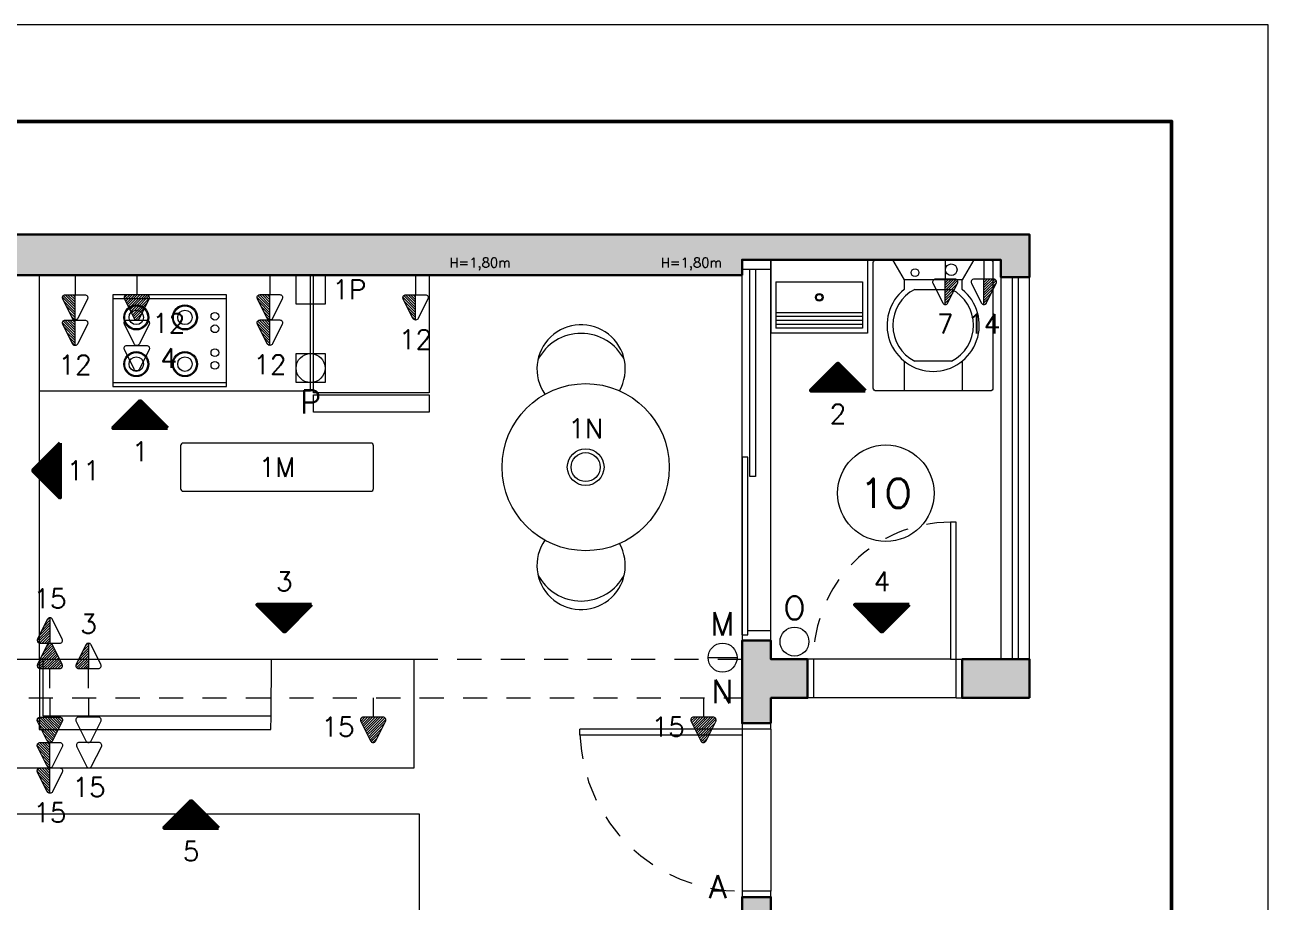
# Model space of a CAD drawing. Extents: x 0 to 175, y -16 to 63.
# Drawn here: x 161.97 to 168.41, y 48.03 to 52.57 of the extents above; entities that cross this region are included whole.
import ezdxf
from ezdxf.enums import TextEntityAlignment as Align

# ---------------------------------------------------------------- set-up
doc = ezdxf.new("R2010")
doc.units = 0
doc.header["$LTSCALE"] = 0.5
doc.header["$MEASUREMENT"] = 0
doc.linetypes.add('HIDDEN', pattern=[0.375, 0.25, -0.125])
doc.layers.get('0').update_dxf_attribs({"linetype": 'CONTINUOUS'})
doc.layers.add('ANT - ANOTAÇÕES', color=210, linetype='CONTINUOUS', plot=False)
doc.layers.add('ARQ - HATCH 01', color=172, linetype='CONTINUOUS', transparency=0.6)
for name, color, linetype, lineweight in [('ARQ - JAN01', 2, 'CONTINUOUS', 20), ('ARQ - PAR01', 172, 'CONTINUOUS', 30), ('ARQ - POR01', 20, 'CONTINUOUS', 20), ('ELE01 - INTER', 100, 'CONTINUOUS', 15), ('ELE01 - INTER TXT', 100, 'CONTINUOUS', 9), ('ELE01 - LAMP', 50, 'CONTINUOUS', 20), ('ELE01 - LAMP TXT', 100, 'CONTINUOUS', 15), ('ELE01 - TOM 127V', 130, 'CONTINUOUS', 15), ('ELE01 - TOM 127V TXT', 130, 'CONTINUOUS', 15), ('ELE01 - TOM 220V TXT', 242, 'CONTINUOUS', 15), ('ELV00 - AUX01', 1, 'CONTINUOUS', 50), ('ELV01 - TXT02', 2, 'CONTINUOUS', 20)]:
    doc.layers.add(name, color=color, linetype=linetype, lineweight=lineweight)
doc.layers.add('ARQ - PISO', color=121, linetype='CONTINUOUS', lineweight=9, transparency=0.45)
doc.layers.add('ARQ01', color=144, linetype='CONTINUOUS', lineweight=9, transparency=0.5)
doc.layers.add('ELE - GERAL', color=50, linetype='CONTINUOUS')
doc.layers.add('MARGEM', color=1, linetype='CONTINUOUS')
doc.styles.add('ROMANS', font='romans.shx')
doc.styles.get("Standard").update_dxf_attribs({"font": 'romans.shx'})
pattern_1 = [(314.9999999999988, (0, 0), (0.006629126073624026, 0.00662912607362374), [])]
pattern_2 = [(45, (0, 0), (-0.006629126073623883, 0.006629126073623883), [])]

# ---------------------------------------------------------------- blocks, each defined once
blk = doc.blocks.new('*U310')
at = {"layer": 'ARQ - HATCH 01'}
h = blk.add_hatch(color=256, dxfattribs=at)
h.dxf.hatch_style = 1
h.paths.add_polyline_path([(2.531792526361556, 5.789666540174508), (2.400000000000005, 5.789798994974873), (2.400000000000005, 5.980000000000004), (2.200000000000017, 5.97999999999999), (2.200000000000017, 5.789999999999992), (2.102917818645934, 5.789999999999992), (2.102917818645934, 5.640000000000001), (2.531792526361556, 5.640000000000001)])
h.paths.add_polyline_path([(2.400000000000005, 7.129999999999981), (2.200000000000017, 7.129999999999981), (2.200000000000017, 6.779999999999995), (2.400000000000005, 6.779999999999995)])
h.paths.add_polyline_path([(12.15000000000001, 0.9882359776091931), (12.15000000000001, 5.780000000000001), (3.432092464206186, 5.789798994974873), (3.432092464206186, 5.639999999999986), (12.00000000000001, 5.639999999999986), (12.00000000000002, 1.13538374244466), (11.30673309611276, 1.13538374244466), (11.30673309611277, 0.9853837424446681), (12.00000000000001, 0.9882359776091931)])
h.paths.add_polyline_path([(9.470000000000013, 4.760000000000005), (8.539732668338658, 4.760000000000005), (8.539732668338644, 4.63000000000001), (9.240000000000009, 4.63000000000001), (9.240000000000009, 1.140000000000001), (8.940000000000012, 1.140000000000001), (8.940000000000012, 0.9882359776092082), (9.926251147672389, 0.9882359776092073), (9.92673309611277, 1.13538374244466), (9.470000000000013, 1.13538374244466)], flags=17)
h.paths.add_polyline_path([(7.700000000000016, 4.63000000000001), (7.739732668338653, 4.63000000000001), (7.739732668338654, 4.760000000000005), (7.570000000000022, 4.760000000000005), (7.570000000000022, 0.1499999999999915), (7.020000000000009, 0.1500000000000057), (7.020000000000024, 1.4210854715202e-14), (7.720000000000027, 1.332267629550188e-14), (7.720000000000027, 0.9882359776092065), (7.950000000000017, 0.9882359776092065), (7.950000000000017, 1.140000000000001), (7.700000000000017, 1.140000000000001)])
h.paths.add_polyline_path([(5.059999999999995, 1.270000000000011), (4.240139389066503, 1.269999999999997), (4.240139389066503, 1.072717872125835), (4.930000000000021, 1.072717872125836), (4.930000000000021, 0), (5.640000000000029, 0), (5.640000000000015, 0.1499999999999915), (5.060000000000016, 0.1499999999999915)])
h.paths.add_polyline_path([(0.2100000000000075, 5.640000000000001), (0.1300000000000092, 5.640000000000001), (0.1300000000000092, 6.97999999999999), (0.2199999999999984, 6.980000000000024), (0.2200000000000126, 7.129999999999995), (0, 7.129999999999995), (-4.440892098500626e-16, 1.072717872125836), (0.7100000000000075, 1.072717872125835), (0.7100000000000075, 1.269999999999996), (0.2100000000000075, 1.269999999999996)])
h.paths.add_polyline_path([(3.080000000000012, 1.269999999999996), (2.414314189844845, 1.269999999999996), (2.200000000000017, 1.269999999999996), (1.700000000000017, 1.269999999999996), (1.700000000000017, 1.072717872125835), (3.080000000000012, 1.074687612045253)])
h.paths.add_polyline_path([(5.060000000000016, 4.837696401779515), (4.935261200635324, 4.837696401779515), (4.935261200635324, 4.197696401779515), (5.060000000000016, 4.197696401779515)], flags=17)
for p, q in [((0.1300000000001761, 6.290000000000064), (0.5100000000000189, 6.28999999999992)), ((0.2450000000002521, 5.815000000000054), (0.2450000000013157, 6.265000000000398)), ((0.2450000000013157, 6.264999999999944), (0.4849999999999215, 6.264999999999835)), ((0.4049999999999943, 6.264999999999856), (0.4050000000002949, 5.814999999999966)), ((0.4249999999999943, 6.26499999999987), (0.4250000000002949, 5.81499999999998)), ((0.4449999999999943, 6.264999999999884), (0.4450000000002949, 5.814999999999994)), ((0.4649999999999943, 6.264999999999898), (0.465000000000295, 5.815000000000008)), ((0.4849999999999215, 6.264999999999835), (0.4850000000002221, 5.814999999999945)), ((0.5100000000000189, 6.28999999999992), (0.5099999999998519, 5.789999999999848)), ((0.2450000000011616, 5.815000000000054), (0.4849999999997674, 5.814999999999945)), ((0.1300000000000092, 5.789999999999992), (0.5099999999993972, 5.789999999999848))]:
    blk.add_line(p, q)
blk.add_lwpolyline([(0.1450000000000093, 6.940203957769246), (0.7950000000000093, 6.940203957769246, -0.414213562373095), (0.8100000000000094, 6.925203957769247), (0.8100000000000094, 6.335203957769246, -0.414213562373095), (0.7950000000000093, 6.320203957769246), (0.1450000000000093, 6.320203957769246, -0.414213562373095), (0.1300000000000092, 6.335203957769246), (0.1300000000000092, 6.925203957769247, -0.414213562373095)], format="xyb", close=True)
for points in [[(0.1300000000000092, 6.840203957769247), (0.2339230484541419, 6.780203957769246)], [(0.2339230484541419, 6.780203957769246), (0.2339230484541419, 6.480203957769247)], [(0.2839230484541417, 6.780203957769246), (0.2839230484541417, 6.780203957769246), (0.2339230484541419, 6.780203957769246)], [(0.6560769515458533, 6.780203957769246), (0.8100000000000094, 6.780203957769246)], [(0.2839230484541417, 6.535022320251064), (0.2839230484541417, 6.725385595287411)], [(0.6560769515458533, 6.725385595287442), (0.6560769515458533, 6.535022320251032)], [(0.1300000000000092, 6.420203957769247), (0.2339230484541419, 6.480203957769247)], [(0.2339230484541419, 6.480203957769247), (0.2839230484541417, 6.480203957769247)], [(0.6560769515458693, 6.480203957769247), (0.8100000000000094, 6.480203957769247)], [(0.810000000000016, 1.999999999999984), (0.810000000000016, 3.404999999999987), (0.2100000000000075, 3.404999999999987)], [(2.494319210602293, 3.199999999999984), (2.199314189844873, 3.201799091288805)], [(0.3329720420447959, 2.970173614226438), (0.3329720420447959, 2.381117698315653)], [(0.7670279579552082, 2.381117698315653), (0.7670279579552082, 2.970173614226438)], [(0.2100000000000075, 1.269999999999996), (2.200000000000017, 1.269999999999996), (2.200000000000017, 1.999999999999984), (0.2100000000000075, 1.999999999999984)]]:
    blk.add_lwpolyline(points)
at = {"linetype": 'HIDDEN'}
for points in [[(2.199314189844873, 3.940000000000001), (2.199314189844873, 5.640000000000001)], [(2.399314189844873, 1.269999999999996), (2.399314189844873, 5.640000000000001)]]:
    blk.add_lwpolyline(points, dxfattribs=at)
for points in [[(0.8197817497762112, 4.020011761847726), (0.8197817497762112, 3.420011761847732), (0.2106858101551548, 3.420011761847732), (0.2106858101551548, 4.020011761847726)], [(0.8297817497762112, 4.020011761847726), (0.9206858101551576, 4.020011761847726), (0.9206858101551576, 3.420011761847732), (0.8297817497762112, 3.420011761847732)], [(2.199314189844873, 3.940000000000001), (2.764314189844845, 3.940000000000001), (2.764314189844845, 1.269999999999996), (2.199314189844873, 1.269999999999996)], [(3.000000000000017, 3.967696401779531), (5.000000000000017, 3.967696401779515), (4.999999999999996, 1.321655521081019), (2.999999999999996, 1.321655521081035)], [(2.494319210602293, 2.019999999999984), (2.200000000000017, 2.019999999999984), (2.200000000000017, 1.999999999999984), (2.494319210602293, 1.999999999999984), (2.564317908924436, 1.999573112186154), (2.564317908924436, 3.199573112186154), (2.494319210602293, 3.199999999999984)], [(0.3129720420447959, 2.381117698315653), (0.7870279579552082, 2.381117698315653), (0.7870279579552082, 2.970173614226438), (0.3129720420447959, 2.970173614226438)]]:
    blk.add_lwpolyline(points, close=True)
for centre, radius in [((0.1819615242270753, 6.724103094171754), 0.03), ((0.196961524227075, 6.536304821366739), 0.02), ((0.3250000000004643, 6.039999999999857), 0.02), ((0.3250000000004643, 6.039999999999857), 0.015), ((1.205000000000014, 4.830005880923864), 0.4329673540756556), ((0.4229720420449232, 2.909159635249067), 0.02), ((0.4879720420449778, 2.909159635249067), 0.02), ((0.6120279579550263, 2.909159635249067), 0.02), ((0.6770279579550809, 2.909159635249067), 0.02), ((0.4289860210224581, 2.754159635248867), 0.065), ((0.4289860210224581, 2.754159635248867), 0.06), ((0.4289860210224581, 2.754159635248867), 0.03749999999999998), ((0.671013978977546, 2.754159635248867), 0.065), ((0.671013978977546, 2.754159635248867), 0.06), ((0.671013978977546, 2.754159635248867), 0.03749999999999998), ((0.4289860210224581, 2.502131677293333), 0.065), ((0.4289860210224581, 2.502131677293333), 0.06), ((0.4289860210224581, 2.502131677293333), 0.03749999999999998), ((0.6710139789773186, 2.502131677293561), 0.065), ((0.6710139789773186, 2.502131677293561), 0.06), ((0.6710139789773186, 2.502131677293561), 0.03749999999999998)]:
    blk.add_circle(centre, radius)
for centre, radius, start, end in [((0.4700000000000055, 6.630203957769237), 0.2390075979892661, 218.8729162168105, 141.1270837831895), ((0.4700000000000055, 6.630203957769237), 0.2090075979892661, 27.09054375819735, 152.9094562418123), ((0.4700000000000055, 6.630203957769237), 0.2090075979892661, 207.0905437581877, 332.9094562418027), ((0.6958647577507422, 4.806430258756478), 0.2289926255824639, 60.34553310552258, 304.956867276014), ((0.7633714500719055, 4.806430258756478), 0.2516758245852571, 117.0640468883981, 242.9359531116019), ((1.714135242249286, 4.806430258756478), 0.2289926255824639, 235.043132723986, 119.6544668944774), ((1.646628549928123, 4.806430258756478), 0.2516758245852571, 297.0640468883981, 62.93595311160195)]:
    blk.add_arc(centre, radius, start, end)
at = {"layer": 'ARQ - JAN01'}
blk.add_lwpolyline([(2.200000000000017, 6.97999999999999), (2.200000000000017, 7.129999999999981), (0.2200000000000126, 7.129999999999981), (0.2199999999999984, 6.97999999999999)], close=True, dxfattribs=at)
for points in [[(0.2199999999999984, 7.069999999999992), (2.200000000000017, 7.069999999999992)], [(0.2199999999999984, 7.039999999999993), (2.200000000000017, 7.039999999999993)]]:
    blk.add_lwpolyline(points, dxfattribs=at)
at = {"layer": 'ARQ - PAR01'}
for points in [[(0.2100000000000075, 5.640000000000001), (0.1300000000000092, 5.640000000000001), (0.1300000000000092, 6.97999999999999), (0.2199999999999984, 6.980000000000024), (0.2200000000000126, 7.129999999999995), (0, 7.129999999999995), (-4.440892098500626e-16, 1.072717872125836), (0.7100000000000075, 1.072717872125835), (0.7100000000000075, 1.269999999999996), (0.2100000000000075, 1.269999999999996)], [(2.531792526361556, 5.789666540174508), (2.400000000000005, 5.789798994974873), (2.400000000000005, 5.980000000000004), (2.200000000000017, 5.97999999999999), (2.200000000000017, 5.789999999999992), (2.102917818645934, 5.789999999999992), (2.102917818645934, 5.640000000000001), (2.531792526361556, 5.640000000000001)]]:
    blk.add_lwpolyline(points, close=True, dxfattribs=at)
for points in [[(2.400000000000005, 7.129999999999981), (2.200000000000017, 7.129999999999981), (2.200000000000017, 6.779999999999995), (2.400000000000005, 6.779999999999995), (2.400000000000005, 7.129999999999981)], [(12.15000000000001, 0.9882359776091931), (12.15000000000001, 5.780000000000001), (3.432092464206186, 5.789798994974873), (3.432092464206186, 5.639999999999986), (12.00000000000001, 5.639999999999986), (12.00000000000002, 1.13538374244466), (11.30673309611276, 1.13538374244466), (11.30673309611277, 0.9853837424446681), (12.00000000000001, 0.9882359776091931), (12.15000000000001, 0.9882359776091931)]]:
    blk.add_lwpolyline(points, dxfattribs=at)
at = {"layer": 'ARQ - PISO'}
for p, q in [((2.200000000000017, 6.719999999999993), (2.200000000000017, 6.009999999999991)), ((2.400000000000005, 6.749999999999994), (2.400000000000005, 6.009999999999991)), ((2.052917818645937, 5.789999999999992), (0.1800000000000064, 5.789999999999992)), ((2.561942914540722, 5.789636238276827), (3.401942914540719, 5.789636238276903)), ((2.072917818645933, 5.640000000000001), (0.2100000000000075, 5.640000000000001)), ((2.561792526361557, 5.639999999999986), (3.401942914540733, 5.639999999999986))]:
    blk.add_line(p, q, dxfattribs=at)
at = {"layer": 'ARQ - POR01'}
for p, q in [((2.200000000000017, 6.719999999999993), (2.200000000000017, 6.779999999999995)), ((2.400000000000005, 6.749999999999994), (2.400000000000005, 6.779999999999995)), ((2.400000000000005, 6.749999999999994), (1.490000000000015, 6.749999999999994)), ((1.490000000000015, 6.749999999999994), (1.490000000000015, 6.719999999999993)), ((1.490000000000015, 6.719999999999993), (2.200000000000017, 6.719999999999993)), ((2.200000000000017, 6.009999999999991), (2.200000000000017, 5.97999999999999)), ((2.200000000000017, 6.009999999999991), (2.400000000000005, 6.009999999999991)), ((2.400000000000005, 6.009999999999991), (2.400000000000005, 5.97999999999999)), ((0.1800000000000064, 5.789999999999992), (0.1300000000000092, 5.789999999999992)), ((0.1300000000000092, 5.789999999999992), (0.1300000000000092, 5.640000000000001)), ((0.1800000000000064, 5.640000000000001), (0.1800000000000064, 5.789999999999992)), ((2.102917818645934, 5.789999999999992), (2.052917818645937, 5.789999999999992)), ((2.052917818645937, 5.789999999999992), (2.052917818645937, 5.669999999999987)), ((2.561942914540722, 5.789636238276827), (2.531792526361556, 5.789666540174508)), ((2.561942914540722, 5.789636238276827), (2.562308573437205, 4.800007975830306)), ((3.432092464206186, 5.789798994974873), (3.401942914540719, 5.789636238276827)), ((3.401942914540719, 5.789636238276827), (3.401942914540733, 5.639999999999986)), ((0.1800000000000064, 5.709999999999994), (1.252917818645926, 5.709999999999994)), ((1.252917818645926, 5.679999999999993), (0.1800000000000064, 5.679999999999993)), ((2.072917818645933, 5.669999999999987), (1.152917818645931, 5.669999999999987)), ((1.152917818645931, 5.669999999999987), (1.152917818645931, 5.640000000000001)), ((1.252917818645926, 5.709999999999994), (1.252917818645926, 5.679999999999993)), ((2.072917818645933, 5.640000000000001), (2.072917818645933, 5.669999999999987)), ((0.1300000000000092, 5.640000000000001), (0.1800000000000064, 5.640000000000001)), ((1.152917818645931, 5.640000000000001), (2.102917818645934, 5.640000000000001)), ((2.072917818645933, 5.640000000000001), (2.072917818645933, 5.640000000000001)), ((2.531792526361556, 5.639999999999986), (2.591792526361558, 5.640000000000001)), ((2.592308558286085, 4.799977825091766), (2.591792511210437, 5.63996984926146)), ((3.401942914540733, 5.639999999999986), (3.431942914540735, 5.639999999999986)), ((2.592308558286085, 4.799977825091767), (2.562308573437205, 4.800007975830306))]:
    blk.add_line(p, q, dxfattribs=at)
at = {"layer": 'ARQ - POR01', "linetype": 'HIDDEN', "lineweight": 9}
for centre, radius, start, end in [((2.200000000000017, 6.719999999999993), 0.7100000000000017, 180, 270), ((2.561792526361557, 5.639999999999993), 0.8401503881791763, 272.081543412443, 359.9999999999996)]:
    blk.add_arc(centre, radius, start, end, dxfattribs=at)
blk = doc.blocks.new('*U145')
at = {"lineweight": 9}
h = blk.add_hatch(dxfattribs=at)
h.set_pattern_fill('ANSI31', color=256, scale=0.075, angle=-90.00000000000124)
h.set_pattern_definition(pattern_1)
h.paths.add_polyline_path([(-5.004641653690577e-15, -0.2322792761513788, -0.2840790438404123), (-0.013416407864956, -0.2239874800839073), (-0.06414589803358542, -0.122528499746643, -0.5575365158350513), (-0.05072949016846345, -0.1008202958139453), (-2.17323519046193e-15, -0.1008202958139464)])
blk.add_line((-5.003774291952589e-15, -0.2322792761513788), (-2.171500466985953e-15, -0.1008202958139464))
blk.add_lwpolyline([(0, 0), (-2.171500466985953e-15, -0.1008202958139464)])
blk.add_lwpolyline([(0.06414589803374769, -0.1225284997464471), (0.01341640786499391, -0.2239874800839492, -0.6180339887498951), (-0.01341640786500355, -0.2239874800839486), (-0.06414589803375295, -0.1225284997464443, -0.5575365158350511), (-0.05072949016875373, -0.1008202958139453), (0.05072949016874941, -0.1008202958139475, -0.5575365158350514)], format="xyb", close=True)
blk = doc.blocks.new('*U169')
blk.add_lwpolyline([(0.06414589803374758, -0.1225284997464472), (0.01341640786499371, -0.2239874800839492, -0.6180339887498951), (-0.01341640786500375, -0.2239874800839486), (-0.06414589803375306, -0.1225284997464443, -0.5575365158350511), (-0.05072949016875383, -0.1008202958139452), (0.05072949016874932, -0.1008202958139475, -0.5575365158350514)], format="xyb", close=True)
blk = doc.blocks.new('*U147')
at = {"lineweight": 9}
h = blk.add_hatch(dxfattribs=at)
h.set_pattern_fill('ANSI31', color=256, scale=0.075, angle=-90.00000000000124)
h.set_pattern_definition(pattern_1)
h.paths.add_polyline_path([(-4.996003610813204e-15, -0.2322792761513788, -0.2840790438404123), (-0.01341640786495601, -0.2239874800839073), (-0.06414589803358539, -0.122528499746643, -0.5575365158350513), (-0.05072949016846345, -0.1008202958139452), (-2.164934898019055e-15, -0.1008202958139464)])
blk.add_line((-4.996003610813204e-15, -0.2322792761513788), (-2.164934898019055e-15, -0.1008202958139464))
blk.add_lwpolyline([(0.0641458980337477, -0.1225284997464471), (0.0134164078649939, -0.2239874800839492, -0.6180339887498951), (-0.01341640786500356, -0.2239874800839486), (-0.06414589803375292, -0.1225284997464443, -0.5575365158350511), (-0.05072949016875372, -0.1008202958139452), (0.05072949016874942, -0.1008202958139475, -0.5575365158350514)], format="xyb", close=True)
blk = doc.blocks.new('*U170')
blk.add_lwpolyline([(0.0641458980337477, -0.1225284997464471), (0.01341640786499393, -0.2239874800839492, -0.6180339887498951), (-0.01341640786500353, -0.2239874800839486), (-0.06414589803375292, -0.1225284997464443, -0.5575365158350511), (-0.05072949016875372, -0.1008202958139452), (0.05072949016874939, -0.1008202958139475, -0.5575365158350514)], format="xyb", close=True)
blk = doc.blocks.new('*U150')
at = {"lineweight": 9}
h = blk.add_hatch(dxfattribs=at)
h.set_pattern_fill('ANSI31', color=256, scale=0.075, angle=-90.00000000000124)
h.set_pattern_definition(pattern_1)
h.paths.add_polyline_path([(-4.996003610813204e-15, -0.2322792761513788, -0.2840790438404123), (-0.01341640786495601, -0.2239874800839073), (-0.06414589803358539, -0.122528499746643, -0.5575365158350513), (-0.05072949016846345, -0.1008202958139452), (-2.164934898019055e-15, -0.1008202958139464)])
blk.add_line((-4.996003610813204e-15, -0.2322792761513788), (-2.164934898019055e-15, -0.1008202958139464))
blk.add_lwpolyline([(0.06414589803374769, -0.1225284997464471), (0.0134164078649939, -0.2239874800839492, -0.6180339887498951), (-0.01341640786500356, -0.2239874800839486), (-0.06414589803375292, -0.1225284997464443, -0.5575365158350511), (-0.05072949016875372, -0.1008202958139452), (0.05072949016874942, -0.1008202958139475, -0.5575365158350514)], format="xyb", close=True)
blk = doc.blocks.new('*U181')
at = {"lineweight": 9}
h = blk.add_hatch(dxfattribs=at)
h.set_pattern_fill('ANSI31', color=256, scale=0.075, angle=-90.00000000000124)
h.set_pattern_definition(pattern_1)
h.paths.add_polyline_path([(-5.004641653690577e-15, -0.2322792761513788, -0.2840790438404123), (-0.013416407864956, -0.2239874800839073), (-0.06414589803358542, -0.122528499746643, -0.5575365158350513), (-0.05072949016846345, -0.1008202958139453), (-2.17323519046193e-15, -0.1008202958139464)])
blk.add_line((-5.003774291952589e-15, -0.2322792761513788), (-2.171500466985953e-15, -0.1008202958139464))
blk.add_lwpolyline([(0.06414589803374769, -0.1225284997464471), (0.01341640786499391, -0.2239874800839492, -0.6180339887498951), (-0.01341640786500355, -0.2239874800839486), (-0.06414589803375295, -0.1225284997464443, -0.5575365158350511), (-0.05072949016875373, -0.1008202958139453), (0.05072949016874941, -0.1008202958139475, -0.5575365158350514)], format="xyb", close=True)
blk = doc.blocks.new('*U142')
at = {"lineweight": 9}
h = blk.add_hatch(dxfattribs=at)
h.set_pattern_fill('ANSI31', color=256, scale=0.075)
h.set_pattern_definition([(44.99999999999999, (0, 0), (-0.006629126073623883, 0.006629126073623883), [])])
h.paths.add_polyline_path([(0.2322792761513792, 0, -0.2840790438404123), (0.2239874800839079, -0.01341640786495191), (0.122528499746644, -0.06414589803358339, -0.5575365158350513), (0.1008202958139464, -0.05072949016846096), (0.1008202958139464, 0)])
blk.add_line((0.2322792761513792, 0), (0.1008202958139464, 0))
blk.add_lwpolyline([(0.122528499746446, 0.06414589803375037), (0.2239874800839488, 0.01341640786499809, -0.6180339887498951), (0.2239874800839488, -0.01341640786499809), (0.122528499746446, -0.06414589803375037, -0.5575365158350511), (0.1008202958139464, -0.05072949016875228), (0.1008202958139464, 0.05072949016875228, -0.5575365158350514)], format="xyb", close=True)
blk.add_lwpolyline([(0, 0), (0.1008202958139464, 0)])
blk = doc.blocks.new('*U149')
at = {"lineweight": 9}
h = blk.add_hatch(dxfattribs=at)
h.set_pattern_fill('ANSI31', color=256, scale=0.075, angle=-90.00000000000124)
h.set_pattern_definition(pattern_1)
h.paths.add_polyline_path([(-5.004641653690577e-15, -0.2322792761513788, -0.2840790438404123), (-0.013416407864956, -0.2239874800839073), (-0.06414589803358542, -0.122528499746643, -0.5575365158350513), (-0.05072949016846345, -0.1008202958139453), (-2.17323519046193e-15, -0.1008202958139464)])
h = blk.add_hatch(dxfattribs=at)
h.set_pattern_fill('ANSI31', color=256, scale=0.075, angle=-90.00000000000124)
h.set_pattern_definition(pattern_1)
h.paths.add_polyline_path([(-5.002215476440282e-15, -0.2322792761513788, 0.2840790438404123), (0.01341640786494635, -0.2239874800839079), (0.06414589803358015, -0.1225284997466458, 0.5575365158350513), (0.0507294901684591, -0.1008202958139475), (-2.170809013211634e-15, -0.1008202958139464)])
blk.add_lwpolyline([(0, 0), (-2.171500466985953e-15, -0.1008202958139464)])
blk.add_lwpolyline([(0.06414589803374769, -0.1225284997464471), (0.01341640786499391, -0.2239874800839492, -0.6180339887498951), (-0.01341640786500355, -0.2239874800839486), (-0.06414589803375295, -0.1225284997464443, -0.5575365158350511), (-0.05072949016875373, -0.1008202958139453), (0.05072949016874941, -0.1008202958139475, -0.5575365158350514)], format="xyb", close=True)
blk = doc.blocks.new('*U163')
at = {"lineweight": 9}
h = blk.add_hatch(dxfattribs=at)
h.set_pattern_fill('ANSI31', color=256, scale=0.075)
h.set_pattern_definition(pattern_2)
h.paths.add_polyline_path([(0.2322792761513788, 0, -0.2840790438404123), (0.2239874800839076, -0.01341640786495117), (0.1225284997466444, -0.06414589803358278, -0.5575365158350513), (0.1008202958139464, -0.05072949016846127), (0.1008202958139464, 0)])
blk.add_line((0.2322792761513788, 0), (0.1008202958139464, 0))
blk.add_lwpolyline([(0.1225284997464457, 0.06414589803375031), (0.2239874800839489, 0.01341640786499873, -0.6180339887498951), (0.2239874800839489, -0.01341640786499873), (0.1225284997464457, -0.06414589803375031, -0.5575365158350511), (0.1008202958139464, -0.05072949016875156), (0.1008202958139464, 0.05072949016875158, -0.5575365158350514)], format="xyb", close=True)
blk.add_lwpolyline([(0, 0), (0.1008202958139464, 0)])
blk = doc.blocks.new('*U177')
at = {"lineweight": 9}
h = blk.add_hatch(dxfattribs=at)
h.set_pattern_fill('ANSI31', color=256, scale=0.075)
h.set_pattern_definition(pattern_2)
h.paths.add_polyline_path([(0.2322792761513788, 0, 0.2840790438404123), (0.2239874800839076, 0.01341640786495119), (0.1225284997466444, 0.06414589803358278, 0.5575365158350513), (0.1008202958139464, 0.05072949016846129), (0.1008202958139464, 0)])
h = blk.add_hatch(dxfattribs=at)
h.set_pattern_fill('ANSI31', color=256, scale=0.075)
h.set_pattern_definition(pattern_2)
h.paths.add_polyline_path([(0.2322792761513788, 0, -0.2840790438404123), (0.2239874800839076, -0.01341640786495119), (0.1225284997466444, -0.06414589803358278, -0.5575365158350513), (0.1008202958139464, -0.05072949016846129), (0.1008202958139464, 0)])
blk.add_lwpolyline([(0.1225284997464458, 0.06414589803375031), (0.2239874800839489, 0.01341640786499873, -0.6180339887498951), (0.2239874800839489, -0.01341640786499873), (0.1225284997464457, -0.06414589803375031, -0.5575365158350511), (0.1008202958139464, -0.05072949016875156), (0.1008202958139464, 0.05072949016875161, -0.5575365158350514)], format="xyb", close=True)
blk.add_lwpolyline([(0, 0), (0.1008202958139464, 0)])
blk = doc.blocks.new('*U228')
at = {"lineweight": 9}
h = blk.add_hatch(dxfattribs=at)
h.set_pattern_fill('ANSI31', color=256, scale=0.075)
h.set_pattern_definition(pattern_2)
h.paths.add_polyline_path([(0.2322792761513788, 0, -0.2840790438404123), (0.2239874800839076, -0.01341640786495119), (0.1225284997466444, -0.06414589803358278, -0.5575365158350513), (0.1008202958139464, -0.05072949016846129), (0.1008202958139464, 0)])
blk.add_line((0.2322792761513788, 0), (0.1008202958139464, 0))
blk.add_lwpolyline([(0.1225284997464458, 0.06414589803375031), (0.2239874800839489, 0.01341640786499873, -0.6180339887498951), (0.2239874800839489, -0.01341640786499873), (0.1225284997464457, -0.06414589803375031, -0.5575365158350511), (0.1008202958139464, -0.05072949016875156), (0.1008202958139464, 0.05072949016875161, -0.5575365158350514)], format="xyb", close=True)
blk = doc.blocks.new('*U180')
at = {"lineweight": 9}
h = blk.add_hatch(dxfattribs=at)
h.set_pattern_fill('ANSI31', color=256, scale=0.075, angle=-90.00000000000124)
h.set_pattern_definition(pattern_1)
h.paths.add_polyline_path([(-4.996003610813204e-15, -0.2322792761513788, -0.2840790438404123), (-0.01341640786495601, -0.2239874800839073), (-0.06414589803358542, -0.122528499746643, -0.5575365158350513), (-0.05072949016846345, -0.1008202958139453), (-2.164934898019055e-15, -0.1008202958139464)])
h = blk.add_hatch(dxfattribs=at)
h.set_pattern_fill('ANSI31', color=256, scale=0.075, angle=-90.00000000000124)
h.set_pattern_definition(pattern_1)
h.paths.add_polyline_path([(-4.996003610813204e-15, -0.2322792761513788, 0.2840790438404123), (0.01341640786494636, -0.2239874800839079), (0.06414589803358015, -0.1225284997466458, 0.5575365158350513), (0.0507294901684591, -0.1008202958139475), (-2.164934898019055e-15, -0.1008202958139464)])
blk.add_lwpolyline([(0, 0), (-2.164934898019055e-15, -0.1008202958139464)])
blk.add_lwpolyline([(0.06414589803374769, -0.1225284997464471), (0.0134164078649939, -0.2239874800839492, -0.6180339887498951), (-0.01341640786500356, -0.2239874800839486), (-0.06414589803375295, -0.1225284997464443, -0.5575365158350511), (-0.05072949016875372, -0.1008202958139453), (0.05072949016874942, -0.1008202958139475, -0.5575365158350514)], format="xyb", close=True)
blk = doc.blocks.new('*U151')
blk.add_lwpolyline([(0.0641458980337477, -0.1225284997464471), (0.0134164078649939, -0.2239874800839492, -0.6180339887498951), (-0.01341640786500356, -0.2239874800839486), (-0.06414589803375292, -0.1225284997464443, -0.5575365158350511), (-0.05072949016875372, -0.1008202958139452), (0.05072949016874942, -0.1008202958139475, -0.5575365158350514)], format="xyb", close=True)
blk = doc.blocks.new('*U152')
blk.add_lwpolyline([(0, 0), (-2.171500466985953e-15, -0.1008202958139464)])
blk.add_lwpolyline([(0.06414589803374769, -0.1225284997464471), (0.01341640786499391, -0.2239874800839492, -0.6180339887498951), (-0.01341640786500355, -0.2239874800839486), (-0.06414589803375295, -0.1225284997464443, -0.5575365158350511), (-0.05072949016875373, -0.1008202958139453), (0.05072949016874941, -0.1008202958139475, -0.5575365158350514)], format="xyb", close=True)
blk = doc.blocks.new('*U308')
at = {"layer": 'ELE01 - INTER'}
blk.add_line((4.391577729077705, -2.191814189844849), (4.54157772907771, -2.191814189844849), dxfattribs=at)
blk.add_lwpolyline([(2.407282127874151, -0.616643909095305), (2.407282127874151, -0.7666439090953048), (2.257282127874152, -0.7666439090953048), (2.257282127874152, -0.6166439090953049)], close=True, dxfattribs=at)
for centre, radius in [((2.332282127874151, -0.6916439090953048), 0.07500000000000001), ((4.839075794733446, -2.108782538734587), 0.07500000000000001), ((4.466577729077705, -2.191814189844849), 0.075)]:
    blk.add_circle(centre, radius, dxfattribs=at)
at = {"layer": 'ELE01 - LAMP'}
blk.add_lwpolyline([(2.407282127874151, -0.2100000000000082), (2.407282127874151, -0.3600000000000081), (2.257282127874152, -0.3600000000000081), (2.257282127874152, -0.2100000000000081)], close=True, dxfattribs=at)
blk.add_lwpolyline([(1.673291109952301, -1.330000000003495), (2.643291109952301, -1.330000000003522, 0.4142135623731034), (2.658291109952302, -1.315000000003522), (2.658291109952302, -1.095000000003494, 0.414213562373095), (2.643291109952302, -1.080000000003494), (1.673291109952302, -1.080000000003494, 0.414213562373095), (1.658291109952302, -1.095000000003494), (1.658291109952302, -1.315000000003495, 0.4142135623730867)], format="xyb", close=True, dxfattribs=at)
for centre, radius in [((5.312282127874155, -1.340000000000003), 0.2499999999999997), ((3.757288008798028, -1.204657094922439), 0.095), ((3.757288008798028, -1.204657094922439), 0.075)]:
    blk.add_circle(centre, radius, dxfattribs=at)
at = {"layer": 'ARQ01', "rotation": 270}
blk.add_blockref('*U310', (-1.072717872125835, 0), dxfattribs=at)
at = {"layer": 'ELE01 - TOM 127V', "xscale": -1}
for name, p, rotation in [('*U142', (5.620168661029123, -0.1299735516923448), 90), ('*U142', (5.820168648170284, -0.1299471033846807), 90), ('*U228', (0.9817801770795427, -2.217855209507439), 270), ('*U177', (0.9817801770795427, -2.349314189844871), 270), ('*U163', (1.181780177079543, -2.349314189844876), 270), ('*U152', (1.181780177079542, -2.39931418984488), 359.9999999999975), ('*U151', (1.184628273855784, -2.530500299731308), 359.9999999999975)]:
    blk.add_blockref(name, p, dxfattribs=dict(at, rotation=rotation))
at = {"layer": 'ELE01 - TOM 127V'}
for name, p in [('*U145', (1.112323186591908, -0.2106858101552831)), ('*U145', (2.121354956009611, -0.210000000000008)), ('*U145', (2.87613234613633, -0.2106858101552831)), ('*U147', (1.112323186591908, -0.3421447904927248)), ('*U169', (1.431691226539606, -0.3421447904927142)), ('*U147', (2.121354956009611, -0.3414589803374355)), ('*U180', (0.9817801770795427, -2.399314189844876)), ('*U181', (0.9817801770795427, -2.530773170182308)), ('*U150', (0.9817801770795427, -2.662232150519722))]:
    blk.add_blockref(name, p, dxfattribs=at)
at = {"layer": 'ELE01 - TOM 127V', "xscale": -1}
for p in [(1.431691226539598, -0.2106858101552831), (2.656428352246476, -2.399314189844874), (4.367282127874165, -2.399314189844874)]:
    blk.add_blockref('*U149', p, dxfattribs=at)
at = {"layer": 'ELE01 - TOM 220V TXT'}
blk.add_blockref('*U170', (1.431691226539598, -0.4736037708301453), dxfattribs=at)
at = {"layer": 'ANT - ANOTAÇÕES'}
for p in [(3.209870619726573, -0.1850000000000165), (4.304705350813364, -0.1850000000000165)]:
    blk.add_text('H=1,80m', height=0.05, dxfattribs=at).set_placement(p, align=Align.BOTTOM_CENTER)
at = {"layer": 'ELE01 - INTER TXT', "char_height": 0.12, "attachment_point": 5}
for s, insert in [('P', (2.332282127874151, -0.8666439090953162)), ('O', (4.839075794733446, -1.933782538734576)), ('M', (4.466577729077691, -2.016814189844837)), ('N', (4.466577729077691, -2.36681418984486)), ('A', (4.442282127874164, -3.378317070083686))]:
    blk.add_mtext_dynamic_manual_height_columns(s, width=0.048591202407124, gutter_width=12.5, heights=[0], dxfattribs=dict(at, insert=insert))
at = {"layer": 'ELE01 - LAMP TXT', "style": 'ROMANS'}
for s, height, p in [('1M', 0.1, (2.158291109952941, -1.205000000003238)), ('1O', 0.15, (5.312282127874155, -1.340000000000003))]:
    blk.add_text(s, height=height, dxfattribs=at).set_placement(p, align=Align.MIDDLE_CENTER)
at = {"layer": 'ELE01 - LAMP TXT', "char_height": 0.1, "attachment_point": 5, "style": 'ROMANS'}
for s, insert in [('1P', (2.532282127874169, -0.285000000000009)), ('1N', (3.757288008798028, -1.004657094922422))]:
    blk.add_mtext_dynamic_manual_height_columns(s, width=0.048591202407124, gutter_width=12.5, heights=[0], dxfattribs=dict(at, insert=insert))
at = {"layer": 'ELE01 - TOM 127V TXT', "char_height": 0.1, "attachment_point": 5}
for s, insert in [('12', (1.597228733555326, -0.4592389173110689)), ('7', (5.619784694723375, -0.4622528278437272)), ('14', (5.819784681864537, -0.4622263795360632)), ('12', (2.87613234613633, -0.5429650863066655)), ('12', (1.112323186591908, -0.6744240666441073)), ('12', (2.121354956009611, -0.6737382564888179)), ('15', (0.9821641433852937, -1.885575933356056)), ('3', (1.182164143385293, -2.017034913693494)), ('15', (2.474233047920493, -2.549398161670259)), ('15', (4.185086823548181, -2.549398161670259)), ('15', (1.18462827385577, -2.862779575882676)), ('15', (0.9817801770795427, -2.994511426671085))]:
    blk.add_mtext_dynamic_manual_height_columns(s, width=0.048591202407124, gutter_width=12.5, heights=[0], dxfattribs=dict(at, insert=insert))
at = {"layer": 'ELE01 - TOM 220V TXT', "insert": (1.597420716708193, -0.6401535568128089), "char_height": 0.1, "attachment_point": 5}
blk.add_mtext_dynamic_manual_height_columns('4', width=0.048591202407124, gutter_width=12.5, heights=[0], dxfattribs=at)
blk = doc.blocks.new('*U221')
at = {"layer": 'ELV00 - AUX01'}
blk.add_lwpolyline([(0.1414213562373069, -0.04714045207910308), (4.766226963449732e-15, 0.09428090415820616), (-0.1414213562373116, -0.04714045207910308)], close=True, dxfattribs=at)
for points in [[(0.1087436867076445, -0.02860491817317043), (0.003535533905937033, 0.07660323462854239, 0.4142135623730948), (-0.003535533905928452, 0.07660323462854254), (-0.1087436867076465, -0.02860491817317027, 0.6681786379193075), (-0.1052081528017139, -0.03714045207910308), (0.1052081528017117, -0.03714045207910308, 0.6681786379192894)], [(0.08460155108391448, -0.01860491817317045), (0.003535533905936672, 0.06246109900481144, 0.4142135623730949), (-0.003535533905928796, 0.06246109900481162), (-0.0846015510839148, -0.01860491817317032, 0.668178637919308), (-0.08106601717798215, -0.02714045207910312), (0.08106601717798165, -0.02714045207910308, 0.6681786379192899)], [(0.06045941546018444, -0.008604918173170476), (0.003535533905936326, 0.04831896338108051, 0.4142135623730951), (-0.003535533905929136, 0.04831896338108069), (-0.06045941546018298, -0.00860491817317032, 0.6681786379193079), (-0.05692388155425034, -0.01714045207910313), (0.05692388155425161, -0.01714045207910311, 0.6681786379192898)], [(0.03631727983645437, 0.001395081826829511), (0.003535533905935972, 0.03417682775734956, 0.4142135623730951), (-0.003535533905929492, 0.03417682775734974), (-0.03631727983645119, 0.001395081826829683, 0.6681786379193079), (-0.03278174593051855, -0.007140452079103134), (0.03278174593052156, -0.007140452079103122, 0.6681786379192898)], [(0.01217514421272429, 0.01139508182682951), (0.003535533905935611, 0.02003469213361862, 0.414213562373095), (-0.003535533905929851, 0.0200346921336188), (-0.0121751442127194, 0.01139508182682968, 0.6681786379193079), (-0.008639610306786753, 0.002859547920896867), (0.008639610306791471, 0.00285954792089687, 0.6681786379192899)]]:
    blk.add_lwpolyline(points, format="xyb", close=True, dxfattribs=at)
at = {"layer": 'ELV01 - TXT02', "style": 'ROMANS'}
blk.add_attdef('NOME', text='', height=0.1, dxfattribs=at).set_placement((-2.387672140161391e-15, -0.1671404520791027), align=Align.MIDDLE_CENTER)
blk = doc.blocks.new('*U224')
at = {"layer": 'ELV00 - AUX01'}
blk.add_lwpolyline([(0.04714045207910311, 0.1414213562373069), (-0.09428090415820616, 4.798245134551848e-15), (0.04714045207910306, -0.1414213562373116)], close=True, dxfattribs=at)
for points in [[(0.02860491817317046, 0.1087436867076446), (-0.07660323462854239, 0.003535533905937051, 0.4142135623730948), (-0.07660323462854254, -0.003535533905928426), (0.02860491817317024, -0.1087436867076466, 0.6681786379193075), (0.03714045207910308, -0.1052081528017139), (0.0371404520791031, 0.1052081528017117, 0.6681786379192894)], [(0.01860491817317046, 0.08460155108391448), (-0.06246109900481145, 0.003535533905936684, 0.4142135623730949), (-0.06246109900481164, -0.00353553390592877), (0.01860491817317031, -0.08460155108391482, 0.668178637919308), (0.02714045207910309, -0.08106601717798215), (0.02714045207910312, 0.08106601717798165, 0.6681786379192899)], [(0.008604918173170493, 0.06045941546018445), (-0.04831896338108051, 0.003535533905936344, 0.4142135623730951), (-0.0483189633810807, -0.003535533905929113), (0.008604918173170318, -0.060459415460183, 0.6681786379193079), (0.01714045207910313, -0.05692388155425036), (0.01714045207910312, 0.0569238815542516, 0.6681786379192898)], [(-0.0013950818268295, 0.03631727983645438), (-0.03417682775734955, 0.003535533905935976, 0.4142135623730951), (-0.03417682775734974, -0.003535533905929478), (-0.0013950818268297, -0.03631727983645121, 0.6681786379193079), (0.007140452079103132, -0.03278174593051854), (0.007140452079103122, 0.03278174593052155, 0.6681786379192898)], [(-0.0113950818268295, 0.0121751442127243), (-0.02003469213361864, 0.003535533905935605, 0.414213562373095), (-0.02003469213361879, -0.003535533905929845), (-0.01139508182682969, -0.01217514421271939, 0.6681786379193079), (-0.002859547920896858, -0.008639610306786748), (-0.002859547920896871, 0.008639610306791475, 0.6681786379192899)]]:
    blk.add_lwpolyline(points, format="xyb", close=True, dxfattribs=at)
at = {"layer": 'ELV01 - TXT02', "style": 'ROMANS'}
blk.add_attdef('NOME', text='', height=0.1, dxfattribs=at).set_placement((0.1671404520791027, -2.421673972463623e-15), align=Align.MIDDLE_CENTER)

msp = doc.modelspace()

# ---------------------------------------------------------------- linework, layer by layer
at = {"layer": 'MARGEM', "color": 2, "lineweight": 20}
msp.add_lwpolyline([(157.9124189594994, 37.71980874254083), (168.4124189594994, 37.71980874254083), (168.4124189594994, 52.56980874254084), (157.9124189594994, 52.56980874254084)], close=True, dxfattribs=at)
at = {"layer": 'MARGEM', "color": 6, "lineweight": 50}
msp.add_lwpolyline([(159.1624189594994, 38.21980874254083), (167.9124189594994, 38.21980874254083), (167.9124189594994, 52.06980874254083), (159.1624189594994, 52.06980874254083)], close=True, dxfattribs=at)

# ---------------------------------------------------------------- block references
at = {"layer": 'ELE - GERAL'}
msp.add_blockref('*U308', (161.1195921294293, 51.48331743496229), dxfattribs=at)
at = {"layer": 'ELV00 - AUX01'}
for name, p, values in [('*U221', (166.1834977306527, 50.7212020393184), {'NOME': '2'}), ('*U221', (162.5691240531904, 50.52714061693922), {'NOME': '1'}), ('*U224', (162.107558246819, 50.26162600155534), {'NOME': '11'}), ('*U221', (162.8331096573287, 48.45551681422445), {'NOME': '5'})]:
    msp.add_blockref(name, p, dxfattribs=at).add_auto_attribs(values)
ref = msp.add_blockref('*U221', (163.3158768590773, 49.51969008534792), dxfattribs=dict(at, xscale=-1, rotation=180))
ref.add_attrib('NOME', '3', dxfattribs={"layer": 'ELV01 - TXT02', "height": 0.1, "style": 'ROMANS'}).set_placement((163.3158768590773, 49.68683053742702), align=Align.MIDDLE_CENTER)
ref = msp.add_blockref('*U221', (166.4118742573035, 49.51969008534792), dxfattribs=dict(at, xscale=-1, rotation=180))
ref.add_attrib('NOME', '4', dxfattribs={"layer": 'ELV01 - TXT02', "height": 0.1, "style": 'ROMANS'}).set_placement((166.4118742573035, 49.68683053742702), align=Align.MIDDLE_CENTER)

doc.saveas('drawing.dxf')
